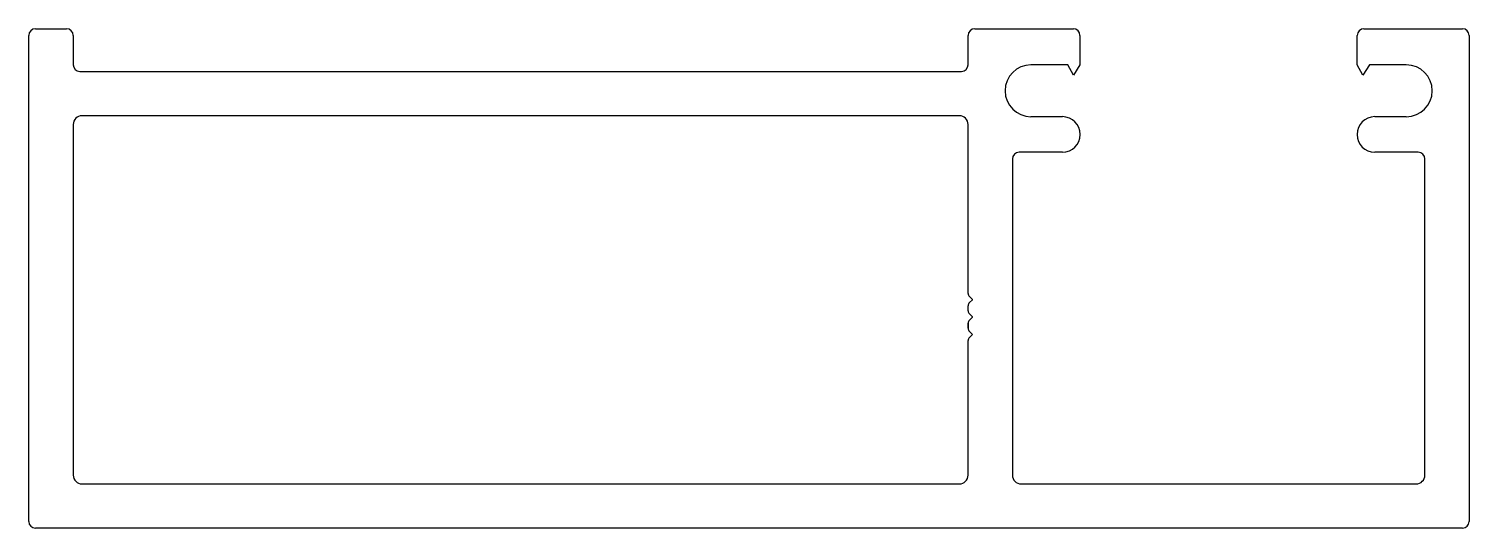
# Model space of a CAD drawing. Extents: x -41.3 to 41.3, y 2.1 to 30.7.
import ezdxf

# ---------------------------------------------------------------- set-up
doc = ezdxf.new("R2010")
doc.units = 0
doc.layers.add('1', color=7, linetype='CONTINUOUS')
doc.layers.add('DRAWING', color=4, linetype='CONTINUOUS')

msp = doc.modelspace()

# ---------------------------------------------------------------- linework, layer by layer
at = {"layer": '1', "color": 7, "linetype": 'CONTINUOUS'}
for p, q in [((12.046, 25.697), (-38.245, 25.697)), ((-38.745, 25.197), (-38.745, 5.105)), ((12.546, 15.517), (12.546, 25.197)), ((12.546, 15.517), (12.546, 15.517)), ((12.79, 15.169), (12.619, 15.34)), ((12.619, 14.987), (12.79, 15.158)), ((12.546, 14.517), (12.546, 14.81)), ((12.79, 14.169), (12.619, 14.34)), ((12.619, 13.987), (12.79, 14.158)), ((12.546, 13.517), (12.546, 13.81)), ((12.546, 13.81), (12.546, 13.517)), ((12.546, 13.517), (12.546, 13.81)), ((12.546, 13.81), (12.546, 13.517)), ((12.546, 13.517), (12.546, 13.81)), ((12.79, 13.169), (12.619, 13.34)), ((12.546, 5.105), (12.546, 12.81)), ((12.546, 12.81), (12.546, 12.81)), ((12.546, 12.81), (12.546, 12.81)), ((12.619, 12.987), (12.79, 13.158)), ((-38.245, 4.605), (12.046, 4.605))]:
    msp.add_line(p, q, dxfattribs=at)
for centre, radius, start, end in [((-38.245, 25.197), 0.5, 90, 180), ((12.046, 25.197), 0.5, 0, 90), ((12.796, 15.517), 0.25, 180, 225), ((12.796, 14.81), 0.25, 135, 180), ((12.784, 15.163), 0.008, 315, 45), ((12.796, 14.517), 0.25, 180, 225), ((12.784, 14.163), 0.008, 315, 45), ((12.796, 13.81), 0.25, 135, 180), ((12.796, 13.517), 0.25, 180, 225), ((12.796, 12.81), 0.25, 135, 180), ((12.784, 13.164), 0.008, 315, 45), ((-38.245, 5.105), 0.5, 180, 270), ((12.046, 5.105), 0.5, 270, 0)]:
    msp.add_arc(centre, radius, start, end, dxfattribs=at)
at = {"layer": 'DRAWING', "color": 7, "linetype": 'CONTINUOUS'}
for p, q in [((-40.909, 30.678), (-39.125, 30.678)), ((12.926, 30.678), (18.577, 30.678)), ((35.233, 30.678), (40.884, 30.678)), ((-41.289, 2.445), (-41.289, 30.298)), ((-38.745, 30.298), (-38.745, 28.62)), ((12.546, 28.62), (12.546, 30.298)), ((18.957, 30.298), (18.957, 28.611)), ((34.853, 28.611), (34.853, 30.298)), ((41.264, 30.298), (41.264, 2.445)), ((-38.365, 28.24), (12.166, 28.24)), ((18.268, 28.611), (16.149, 28.611)), ((18.586, 28.028), (18.268, 28.611)), ((18.957, 28.611), (18.586, 28.028)), ((35.171, 28.028), (34.853, 28.611)), ((35.542, 28.611), (35.171, 28.028)), ((37.661, 28.611), (35.542, 28.611)), ((16.149, 25.644), (17.95, 25.644)), ((35.856, 25.644), (37.661, 25.644)), ((15.086, 23.222), (15.086, 5.105)), ((17.95, 23.602), (15.466, 23.602)), ((37.35, 23.602), (35.856, 23.602)), ((38.344, 23.602), (37.35, 23.602)), ((38.724, 5.105), (38.724, 23.222)), ((15.586, 4.605), (38.224, 4.605)), ((40.884, 2.065), (-40.909, 2.065))]:
    msp.add_line(p, q, dxfattribs=at)
for centre, radius, start, end in [((-40.909, 30.298), 0.38, 90, 180), ((-39.125, 30.298), 0.38, 360, 90), ((12.926, 30.298), 0.38, 90, 180), ((18.577, 30.298), 0.38, 0, 90), ((35.233, 30.298), 0.38, 90, 180), ((40.884, 30.298), 0.38, 0, 90), ((-38.365, 28.62), 0.38, 180, 270), ((12.166, 28.62), 0.38, 270, 0), ((16.149, 27.127), 1.484, 90, 270), ((37.661, 27.127), 1.484, 270, 90), ((17.95, 24.623), 1.021, 270, 90), ((35.856, 24.623), 1.021, 90, 270), ((15.466, 23.222), 0.38, 90, 180), ((38.344, 23.222), 0.38, 0, 90), ((15.586, 5.105), 0.5, 180, 270), ((38.224, 5.105), 0.5, 270, 0), ((-40.909, 2.445), 0.38, 180, 270), ((40.884, 2.445), 0.38, 270, 360)]:
    msp.add_arc(centre, radius, start, end, dxfattribs=at)

doc.saveas('drawing.dxf')
